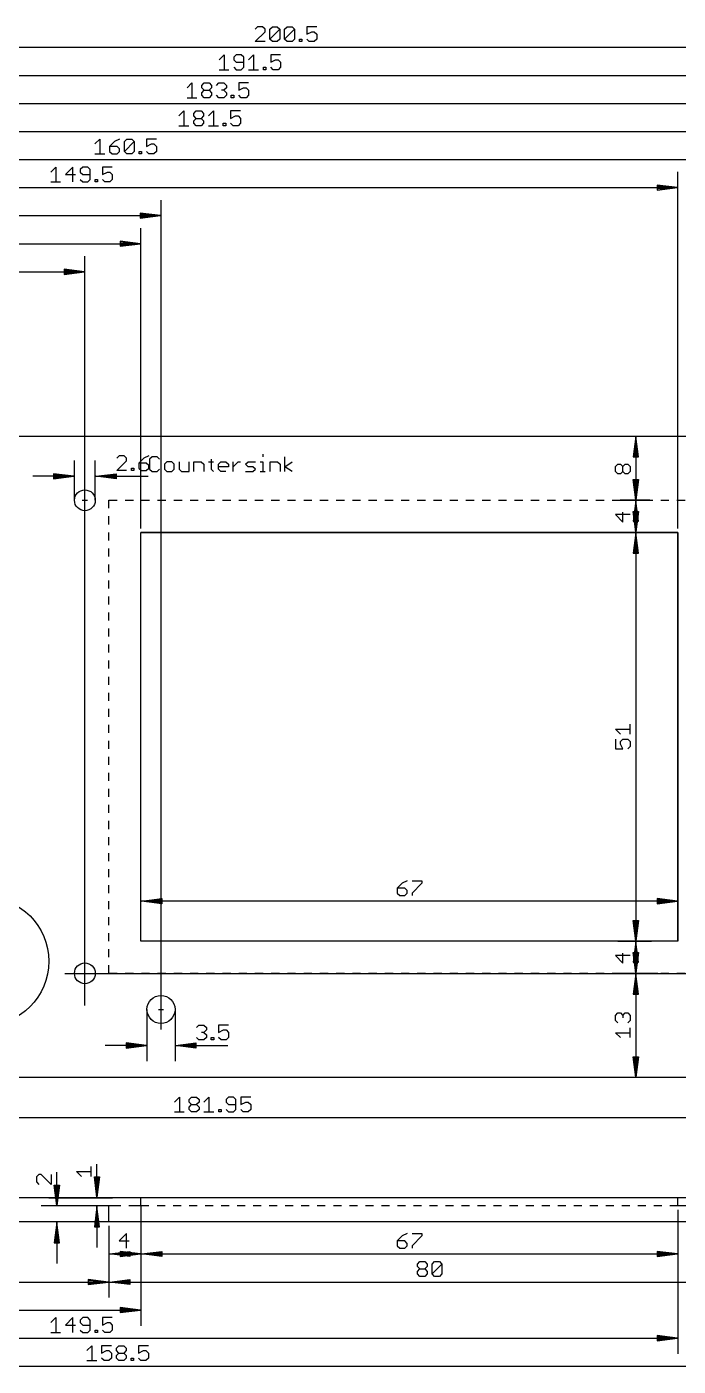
# Model space of a CAD drawing. Extents: x -14 to 262, y -13 to 280.
# Drawn here: x 78.2 to 159.5, y -11 to 156.1 of the extents above; entities that cross this region are included whole.
import ezdxf

# ---------------------------------------------------------------- set-up
doc = ezdxf.new("R2010")
doc.units = 0
for name, color, linetype in [('119', 22, 'CONTINUOUS'), ('20', 7, 'CONTINUOUS'), ('46', 140, 'CONTINUOUS'), ('47', 2, 'CONTINUOUS')]:
    doc.layers.add(name, color=color, linetype=linetype)

msp = doc.modelspace()

# ---------------------------------------------------------------- linework, layer by layer
at = {"layer": '119'}
for centre in [(85.5, 97), (85.5, 38)]:
    msp.add_circle(centre, 1.3, dxfattribs=at)
at = {"layer": '20'}
for p, q in [((10, 105), (240, 105)), ((88.5, 97), (89.525, 97)), ((88.5, 96), (88.5, 97)), ((90.525, 97), (91.55, 97)), ((92.55, 97), (93.575, 97)), ((94.575, 97), (95.6, 97)), ((96.6, 97), (97.625, 97)), ((98.625, 97), (99.65, 97)), ((100.65, 97), (101.675, 97)), ((102.675, 97), (103.7, 97)), ((104.7, 97), (105.725, 97)), ((106.725, 97), (107.75, 97)), ((108.75, 97), (109.775, 97)), ((110.775, 97), (111.8, 97)), ((112.8, 97), (113.825, 97)), ((114.825, 97), (115.85, 97)), ((116.85, 97), (117.875, 97)), ((118.875, 97), (119.9, 97)), ((120.9, 97), (121.925, 97)), ((122.925, 97), (123.95, 97)), ((124.95, 97), (125.975, 97)), ((126.975, 97), (128, 97)), ((129, 97), (130.025, 97)), ((131.025, 97), (132.05, 97)), ((133.05, 97), (134.075, 97)), ((135.075, 97), (136.1, 97)), ((137.1, 97), (138.125, 97)), ((139.125, 97), (140.15, 97)), ((141.15, 97), (142.175, 97)), ((143.175, 97), (144.2, 97)), ((145.2, 97), (146.225, 97)), ((147.225, 97), (148.25, 97)), ((149.25, 97), (150.275, 97)), ((151.275, 97), (152.3, 97)), ((153.3, 97), (154.325, 97)), ((155.325, 97), (156.35, 97)), ((157.35, 97), (158.375, 97)), ((159.375, 97), (160.4, 97)), ((88.5, 94), (88.5, 95)), ((88.5, 92), (88.5, 93)), ((92.5, 42), (92.5, 93)), ((92.5, 93), (159.5, 93)), ((159.5, 93), (159.5, 42)), ((88.5, 90), (88.5, 91)), ((88.5, 88), (88.5, 89)), ((88.5, 86), (88.5, 87)), ((88.5, 84), (88.5, 85)), ((88.5, 82), (88.5, 83)), ((88.5, 80), (88.5, 81)), ((88.5, 78), (88.5, 79)), ((88.5, 76), (88.5, 77)), ((88.5, 74), (88.5, 75)), ((88.5, 72), (88.5, 73)), ((88.5, 70), (88.5, 71)), ((88.5, 68), (88.5, 69)), ((88.5, 66), (88.5, 67)), ((88.5, 64), (88.5, 65)), ((88.5, 62), (88.5, 63)), ((88.5, 60), (88.5, 61)), ((88.5, 58), (88.5, 59)), ((88.5, 56), (88.5, 57)), ((88.5, 54), (88.5, 55)), ((88.5, 52), (88.5, 53)), ((88.5, 50), (88.5, 51)), ((88.5, 48), (88.5, 49)), ((88.5, 46), (88.5, 47)), ((88.5, 44), (88.5, 45)), ((88.5, 42), (88.5, 43)), ((159.5, 42), (92.5, 42)), ((88.5, 40), (88.5, 41)), ((88.5, 38), (88.5, 39)), ((89.525, 38), (88.5, 38)), ((91.55, 38), (90.525, 38)), ((93.575, 38), (92.55, 38)), ((95.6, 38), (94.575, 38)), ((97.625, 38), (96.6, 38)), ((99.65, 38), (98.625, 38)), ((101.675, 38), (100.65, 38)), ((103.7, 38), (102.675, 38)), ((105.725, 38), (104.7, 38)), ((107.75, 38), (106.725, 38)), ((109.775, 38), (108.75, 38)), ((111.8, 38), (110.775, 38)), ((113.825, 38), (112.8, 38)), ((115.85, 38), (114.825, 38)), ((117.875, 38), (116.85, 38)), ((119.9, 38), (118.875, 38)), ((121.925, 38), (120.9, 38)), ((123.95, 38), (122.925, 38)), ((125.975, 38), (124.95, 38)), ((128, 38), (126.975, 38)), ((130.025, 38), (129, 38)), ((132.05, 38), (131.025, 38)), ((134.075, 38), (133.05, 38)), ((136.1, 38), (135.075, 38)), ((138.125, 38), (137.1, 38)), ((140.15, 38), (139.125, 38)), ((142.175, 38), (141.15, 38)), ((144.2, 38), (143.175, 38)), ((146.225, 38), (145.2, 38)), ((148.25, 38), (147.225, 38)), ((150.275, 38), (149.25, 38)), ((152.3, 38), (151.275, 38)), ((154.325, 38), (153.3, 38)), ((156.35, 38), (155.325, 38)), ((158.375, 38), (157.35, 38)), ((160.4, 38), (159.375, 38)), ((240, 25), (10, 25)), ((92.5, 10), (42.9, 10)), ((90, 9), (88.5, 9)), ((88.5, 7), (88.5, 9)), ((92.5, 9), (91, 9)), ((159.5, 10), (92.5, 10)), ((92.5, 9), (92.5, 10)), ((93.5, 9), (92.5, 9)), ((95.5, 9), (94.5, 9)), ((97.5, 9), (96.5, 9)), ((99.5, 9), (98.5, 9)), ((101.5, 9), (100.5, 9)), ((103.5, 9), (102.5, 9)), ((105.5, 9), (104.5, 9)), ((107.5, 9), (106.5, 9)), ((109.5, 9), (108.5, 9)), ((111.5, 9), (110.5, 9)), ((113.5, 9), (112.5, 9)), ((115.5, 9), (114.5, 9)), ((117.5, 9), (116.5, 9)), ((119.5, 9), (118.5, 9)), ((121.5, 9), (120.5, 9)), ((123.5, 9), (122.5, 9)), ((125.5, 9), (124.5, 9)), ((127.5, 9), (126.5, 9)), ((129.5, 9), (128.5, 9)), ((131.5, 9), (130.5, 9)), ((133.5, 9), (132.5, 9)), ((135.5, 9), (134.5, 9)), ((137.5, 9), (136.5, 9)), ((139.5, 9), (138.5, 9)), ((141.5, 9), (140.5, 9)), ((143.5, 9), (142.5, 9)), ((145.5, 9), (144.5, 9)), ((147.5, 9), (146.5, 9)), ((149.5, 9), (148.5, 9)), ((151.5, 9), (150.5, 9)), ((153.5, 9), (152.5, 9)), ((155.5, 9), (154.5, 9)), ((157.5, 9), (156.5, 9)), ((159.5, 9), (158.5, 9)), ((240, 10), (159.5, 10)), ((159.5, 9), (159.5, 10)), ((160.5, 9), (159.5, 9)), ((88.5, 7), (38.9, 7)), ((168.5, 7), (88.5, 7))]:
    msp.add_line(p, q, dxfattribs=at)
msp.add_circle((95, 33.5), 1.75, dxfattribs=at)
at = {"layer": '46'}
for p, q in [((92.5, 42), (92.5, 93)), ((159.5, 93), (92.5, 93)), ((159.5, 42), (159.5, 93)), ((159.5, 42), (92.5, 42))]:
    msp.add_line(p, q, dxfattribs=at)
msp.add_circle((73, 39.5), 8, dxfattribs=at)
at = {"layer": '47'}
for p, q in [((107.0507, 156.0554), (106.7425, 155.7472)), ((106.7425, 154.2062), (107.9752, 155.439)), ((107.6671, 156.0554), (107.0507, 156.0554)), ((107.9752, 155.7472), (107.6671, 156.0554)), ((107.9752, 155.439), (107.9752, 155.7472)), ((108.584, 155.7472), (108.8922, 156.0554)), ((108.584, 154.5144), (108.584, 155.7472)), ((108.584, 154.5144), (109.8168, 155.7472)), ((108.8922, 156.0554), (109.5086, 156.0554)), ((109.5086, 156.0554), (109.8168, 155.7472)), ((109.8168, 155.7472), (109.8168, 154.5144)), ((110.4256, 155.7472), (110.7338, 156.0554)), ((110.4256, 154.5144), (110.4256, 155.7472)), ((110.4256, 154.5144), (111.6584, 155.7472)), ((110.7338, 156.0554), (111.3502, 156.0554)), ((111.3502, 156.0554), (111.6584, 155.7472)), ((111.6584, 155.7472), (111.6584, 154.5144)), ((114.4207, 156.0554), (113.188, 156.0554)), ((113.188, 156.0554), (113.188, 155.1308)), ((113.188, 155.1308), (113.8044, 155.439)), ((113.8044, 155.439), (114.1125, 155.439)), ((114.1125, 155.439), (114.4207, 155.1308)), ((107.9752, 154.2062), (106.7425, 154.2062)), ((108.8922, 154.2062), (108.584, 154.5144)), ((109.5086, 154.2062), (108.8922, 154.2062)), ((109.8168, 154.5144), (109.5086, 154.2062)), ((110.7338, 154.2062), (110.4256, 154.5144)), ((111.3502, 154.2062), (110.7338, 154.2062)), ((111.6584, 154.5144), (111.3502, 154.2062)), ((112.2672, 154.2062), (112.2672, 154.5144)), ((112.2672, 154.5144), (112.5754, 154.5144)), ((112.5754, 154.2062), (112.2672, 154.2062)), ((112.5754, 154.5144), (112.5754, 154.2062)), ((113.4962, 154.2062), (113.188, 154.5144)), ((114.1125, 154.2062), (113.4962, 154.2062)), ((114.4207, 154.5144), (114.1125, 154.2062)), ((114.4207, 155.1308), (114.4207, 154.5144)), ((10.065, 153.5), (210.435, 153.5)), ((102.2425, 151.939), (102.8589, 152.5554)), ((102.8589, 152.5554), (102.8589, 150.7062)), ((104.3922, 152.5554), (104.084, 152.2472)), ((104.084, 152.2472), (104.084, 151.939)), ((105.0086, 152.5554), (104.3922, 152.5554)), ((105.3168, 152.2472), (105.0086, 152.5554)), ((105.3168, 151.0144), (105.3168, 152.2472)), ((105.9256, 151.939), (106.542, 152.5554)), ((106.542, 152.5554), (106.542, 150.7062)), ((109.9207, 152.5554), (108.688, 152.5554)), ((108.688, 152.5554), (108.688, 151.6308)), ((102.2425, 150.7062), (103.4752, 150.7062)), ((104.084, 151.939), (104.3922, 151.6308)), ((104.084, 151.0144), (104.3922, 150.7062)), ((104.3922, 151.6308), (105.3168, 151.6308)), ((104.3922, 150.7062), (105.0086, 150.7062)), ((105.0086, 150.7062), (105.3168, 151.0144)), ((105.9256, 150.7062), (107.1584, 150.7062)), ((107.7672, 150.7062), (107.7672, 151.0144)), ((107.7672, 151.0144), (108.0754, 151.0144)), ((108.0754, 150.7062), (107.7672, 150.7062)), ((108.0754, 151.0144), (108.0754, 150.7062)), ((108.688, 151.6308), (109.3044, 151.939)), ((108.9962, 150.7062), (108.688, 151.0144)), ((109.6125, 150.7062), (108.9962, 150.7062)), ((109.3044, 151.939), (109.6125, 151.939)), ((109.6125, 151.939), (109.9207, 151.6308)), ((109.9207, 151.0144), (109.6125, 150.7062)), ((109.9207, 151.6308), (109.9207, 151.0144)), ((10.065, 150), (201.435, 150)), ((98.2425, 148.439), (98.8589, 149.0554)), ((98.8589, 149.0554), (98.8589, 147.2062)), ((100.084, 148.7472), (100.3922, 149.0554)), ((100.084, 148.439), (100.084, 148.7472)), ((100.3922, 149.0554), (101.0086, 149.0554)), ((101.0086, 149.0554), (101.3168, 148.7472)), ((101.3168, 148.7472), (101.3168, 148.439)), ((101.9256, 148.7472), (102.2338, 149.0554)), ((102.2338, 149.0554), (102.8502, 149.0554)), ((102.8502, 149.0554), (103.1584, 148.7472)), ((103.1584, 148.7472), (103.1584, 148.439)), ((105.9207, 149.0554), (104.688, 149.0554)), ((104.688, 149.0554), (104.688, 148.1308)), ((98.2425, 147.2062), (99.4752, 147.2062)), ((100.3922, 148.1308), (100.084, 148.439)), ((100.084, 147.8226), (100.3922, 148.1308)), ((100.084, 147.5144), (100.084, 147.8226)), ((100.3922, 147.2062), (100.084, 147.5144)), ((100.3922, 148.1308), (101.0086, 148.1308)), ((101.0086, 147.2062), (100.3922, 147.2062)), ((101.3168, 148.439), (101.0086, 148.1308)), ((101.0086, 148.1308), (101.3168, 147.8226)), ((101.3168, 147.5144), (101.0086, 147.2062)), ((101.3168, 147.8226), (101.3168, 147.5144)), ((102.2338, 147.2062), (101.9256, 147.5144)), ((102.8502, 147.2062), (102.2338, 147.2062)), ((102.8502, 148.1308), (102.542, 148.1308)), ((103.1584, 148.439), (102.8502, 148.1308)), ((102.8502, 148.1308), (103.1584, 147.8226)), ((103.1584, 147.5144), (102.8502, 147.2062)), ((103.1584, 147.8226), (103.1584, 147.5144)), ((103.7672, 147.2062), (103.7672, 147.5144)), ((103.7672, 147.5144), (104.0754, 147.5144)), ((104.0754, 147.2062), (103.7672, 147.2062)), ((104.0754, 147.5144), (104.0754, 147.2062)), ((104.688, 148.1308), (105.3044, 148.439)), ((104.9962, 147.2062), (104.688, 147.5144)), ((105.6125, 147.2062), (104.9962, 147.2062)), ((105.3044, 148.439), (105.6125, 148.439)), ((105.6125, 148.439), (105.9207, 148.1308)), ((105.9207, 147.5144), (105.6125, 147.2062)), ((105.9207, 148.1308), (105.9207, 147.5144)), ((10.065, 146.5), (193.435, 146.5)), ((97.2425, 144.939), (97.8589, 145.5554)), ((97.8589, 145.5554), (97.8589, 143.7062)), ((99.084, 145.2472), (99.3922, 145.5554)), ((99.3922, 145.5554), (100.0086, 145.5554)), ((100.0086, 145.5554), (100.3168, 145.2472)), ((100.9256, 144.939), (101.542, 145.5554)), ((101.542, 145.5554), (101.542, 143.7062)), ((104.9207, 145.5554), (103.688, 145.5554)), ((103.688, 145.5554), (103.688, 144.6308)), ((97.2425, 143.7062), (98.4752, 143.7062)), ((99.084, 144.939), (99.084, 145.2472)), ((99.3922, 144.6308), (99.084, 144.939)), ((99.084, 144.3226), (99.3922, 144.6308)), ((99.084, 144.0144), (99.084, 144.3226)), ((99.3922, 143.7062), (99.084, 144.0144)), ((99.3922, 144.6308), (100.0086, 144.6308)), ((100.0086, 143.7062), (99.3922, 143.7062)), ((100.3168, 144.939), (100.0086, 144.6308)), ((100.0086, 144.6308), (100.3168, 144.3226)), ((100.3168, 144.0144), (100.0086, 143.7062)), ((100.3168, 145.2472), (100.3168, 144.939)), ((100.3168, 144.3226), (100.3168, 144.0144)), ((100.9256, 143.7062), (102.1584, 143.7062)), ((102.7672, 143.7062), (102.7672, 144.0144)), ((102.7672, 144.0144), (103.0754, 144.0144)), ((103.0754, 143.7062), (102.7672, 143.7062)), ((103.0754, 144.0144), (103.0754, 143.7062)), ((103.688, 144.6308), (104.3044, 144.939)), ((103.9962, 143.7062), (103.688, 144.0144)), ((104.6125, 143.7062), (103.9962, 143.7062)), ((104.3044, 144.939), (104.6125, 144.939)), ((104.6125, 144.939), (104.9207, 144.6308)), ((104.9207, 144.0144), (104.6125, 143.7062)), ((104.9207, 144.6308), (104.9207, 144.0144)), ((10.065, 143), (191.435, 143)), ((86.7425, 141.439), (87.3589, 142.0554)), ((87.3589, 142.0554), (87.3589, 140.2062)), ((89.8168, 142.0554), (89.2004, 141.7472)), ((90.4256, 141.7472), (90.7338, 142.0554)), ((90.7338, 142.0554), (91.3502, 142.0554)), ((91.3502, 142.0554), (91.6584, 141.7472)), ((94.4207, 142.0554), (93.188, 142.0554)), ((93.188, 142.0554), (93.188, 141.1308)), ((89.2004, 141.7472), (88.584, 141.1308)), ((88.584, 141.1308), (88.584, 140.5144)), ((89.5086, 141.1308), (88.584, 141.1308)), ((88.584, 140.5144), (88.8922, 140.2062)), ((89.8168, 140.8226), (89.5086, 141.1308)), ((89.5086, 140.2062), (89.8168, 140.5144)), ((89.8168, 140.5144), (89.8168, 140.8226)), ((90.4256, 140.5144), (90.4256, 141.7472)), ((90.4256, 140.5144), (91.6584, 141.7472)), ((90.7338, 140.2062), (90.4256, 140.5144)), ((91.6584, 140.5144), (91.3502, 140.2062)), ((91.6584, 141.7472), (91.6584, 140.5144)), ((92.2672, 140.2062), (92.2672, 140.5144)), ((92.2672, 140.5144), (92.5754, 140.5144)), ((92.5754, 140.5144), (92.5754, 140.2062)), ((93.188, 141.1308), (93.8044, 141.439)), ((93.4962, 140.2062), (93.188, 140.5144)), ((93.8044, 141.439), (94.1125, 141.439)), ((94.1125, 141.439), (94.4207, 141.1308)), ((94.4207, 140.5144), (94.1125, 140.2062)), ((94.4207, 141.1308), (94.4207, 140.5144)), ((10.065, 139.5), (170.435, 139.5)), ((86.7425, 140.2062), (87.9752, 140.2062)), ((88.8922, 140.2062), (89.5086, 140.2062)), ((91.3502, 140.2062), (90.7338, 140.2062)), ((92.5754, 140.2062), (92.2672, 140.2062)), ((94.1125, 140.2062), (93.4962, 140.2062)), ((81.2425, 137.939), (81.8589, 138.5554)), ((81.8589, 138.5554), (81.8589, 136.7062)), ((84.0086, 138.5554), (83.084, 137.6308)), ((83.084, 137.6308), (84.3168, 137.6308)), ((84.0086, 136.7062), (84.0086, 138.5554)), ((85.2338, 138.5554), (84.9256, 138.2472)), ((84.9256, 138.2472), (84.9256, 137.939)), ((84.9256, 137.939), (85.2338, 137.6308)), ((84.9256, 137.0144), (85.2338, 136.7062)), ((85.8502, 138.5554), (85.2338, 138.5554)), ((85.2338, 137.6308), (86.1584, 137.6308)), ((86.1584, 138.2472), (85.8502, 138.5554)), ((85.8502, 136.7062), (86.1584, 137.0144)), ((86.1584, 137.0144), (86.1584, 138.2472)), ((86.7672, 136.7062), (86.7672, 137.0144)), ((86.7672, 137.0144), (87.0754, 137.0144)), ((87.0754, 137.0144), (87.0754, 136.7062)), ((88.9207, 138.5554), (87.688, 138.5554)), ((87.688, 138.5554), (87.688, 137.6308)), ((87.688, 137.6308), (88.3044, 137.939)), ((87.9962, 136.7062), (87.688, 137.0144)), ((88.3044, 137.939), (88.6125, 137.939)), ((88.6125, 137.939), (88.9207, 137.6308)), ((88.9207, 137.0144), (88.6125, 136.7062)), ((88.9207, 137.6308), (88.9207, 137.0144)), ((159.5, 93.5), (159.5, 137.95)), ((10.065, 136), (159.435, 136)), ((81.2425, 136.7062), (82.4752, 136.7062)), ((85.2338, 136.7062), (85.8502, 136.7062)), ((87.0754, 136.7062), (86.7672, 136.7062)), ((88.6125, 136.7062), (87.9962, 136.7062)), ((159.435, 136), (156.9, 136.3192)), ((156.9, 136.3192), (156.9, 135.6808)), ((159.435, 136), (156.9, 136.26)), ((159.435, 136), (156.9, 136.13)), ((156.9, 135.6808), (159.435, 136)), ((156.9, 135.87), (159.435, 136)), ((156.9, 135.74), (159.435, 136)), ((95, 31), (95, 134.45)), ((10.065, 132.5), (94.935, 132.5)), ((94.935, 132.5), (92.4, 132.8192)), ((92.4, 132.8192), (92.4, 132.1808)), ((94.935, 132.5), (92.4, 132.76)), ((94.935, 132.5), (92.4, 132.63)), ((92.4, 132.1808), (94.935, 132.5)), ((92.4, 132.37), (94.935, 132.5)), ((92.4, 132.24), (94.935, 132.5)), ((92.5, 93.5), (92.5, 130.95)), ((10.065, 129), (92.435, 129)), ((92.435, 129), (89.9, 129.3192)), ((89.9, 129.3192), (89.9, 128.6808)), ((92.435, 129), (89.9, 129.26)), ((92.435, 129), (89.9, 129.13)), ((89.9, 128.6808), (92.435, 129)), ((89.9, 128.87), (92.435, 129)), ((89.9, 128.74), (92.435, 129)), ((85.5, 34), (85.5, 127.45)), ((10.065, 125.5), (85.435, 125.5)), ((85.435, 125.5), (82.9, 125.8192)), ((82.9, 125.8192), (82.9, 125.1808)), ((85.435, 125.5), (82.9, 125.76)), ((85.435, 125.5), (82.9, 125.63)), ((82.9, 125.1808), (85.435, 125.5)), ((82.9, 125.37), (85.435, 125.5)), ((82.9, 125.24), (85.435, 125.5)), ((152, 105), (156.2, 105)), ((154.25, 104.935), (153.9308, 102.4)), ((154.25, 104.935), (153.99, 102.4)), ((154.25, 104.935), (154.12, 102.4)), ((154.25, 104.935), (154.25, 97.065)), ((154.5692, 102.4), (154.25, 104.935)), ((154.38, 102.4), (154.25, 104.935)), ((154.51, 102.4), (154.25, 104.935)), ((84.2, 97), (84.2, 101.95)), ((86.8, 97), (86.8, 101.95)), ((89.7844, 102.5554), (89.4762, 102.2472)), ((89.4762, 100.7062), (90.709, 101.939)), ((90.4008, 102.5554), (89.7844, 102.5554)), ((90.709, 102.2472), (90.4008, 102.5554)), ((90.709, 101.939), (90.709, 102.2472)), ((92.8549, 102.2472), (92.2386, 101.6308)), ((93.4713, 102.5554), (92.8549, 102.2472)), ((93.8844, 102.4254), (93.5762, 102.1172)), ((93.5762, 102.1172), (93.5762, 100.8844)), ((94.5008, 102.4254), (93.8844, 102.4254)), ((94.809, 102.1172), (94.5008, 102.4254)), ((101.2507, 102.1172), (101.2507, 100.8844)), ((107.6962, 102.7336), (107.6962, 102.4254)), ((110.4573, 100.5762), (110.4573, 102.4254)), ((153.9308, 102.4), (154.5692, 102.4)), ((84.135, 100), (81.6, 100.3192)), ((81.6, 100.3192), (81.6, 99.6808)), ((84.135, 100), (81.6, 100.26)), ((86.865, 100), (89.4, 100.3192)), ((86.865, 100), (89.4, 100.26)), ((89.4, 100.3192), (89.4, 99.6808)), ((90.709, 100.7062), (89.4762, 100.7062)), ((91.3178, 100.7062), (91.3178, 101.0144)), ((91.3178, 101.0144), (91.626, 101.0144)), ((91.626, 100.7062), (91.3178, 100.7062)), ((91.626, 101.0144), (91.626, 100.7062)), ((92.2386, 101.6308), (92.2386, 101.0144)), ((93.1631, 101.6308), (92.2386, 101.6308)), ((92.2386, 101.0144), (92.5468, 100.7062)), ((92.5468, 100.7062), (93.1631, 100.7062)), ((93.4713, 101.3226), (93.1631, 101.6308)), ((93.1631, 100.7062), (93.4713, 101.0144)), ((93.4713, 101.0144), (93.4713, 101.3226)), ((93.5762, 100.8844), (93.8844, 100.5762)), ((93.8844, 100.5762), (94.5008, 100.5762)), ((94.5008, 100.5762), (94.809, 100.8844)), ((95.726, 101.809), (95.4178, 101.5008)), ((95.4178, 101.5008), (95.4178, 100.8844)), ((95.4178, 100.8844), (95.726, 100.5762)), ((96.3424, 101.809), (95.726, 101.809)), ((95.726, 100.5762), (96.3424, 100.5762)), ((96.6506, 101.5008), (96.3424, 101.809)), ((96.3424, 100.5762), (96.6506, 100.8844)), ((96.6506, 100.8844), (96.6506, 101.5008)), ((97.2593, 101.809), (97.2593, 100.8844)), ((97.2593, 100.8844), (97.5675, 100.5762)), ((97.5675, 100.5762), (98.4921, 100.5762)), ((98.4921, 100.5762), (98.4921, 101.809)), ((99.1009, 100.5762), (99.1009, 101.809)), ((99.1009, 101.809), (100.0255, 101.809)), ((100.0255, 101.809), (100.3337, 101.5008)), ((100.3337, 101.5008), (100.3337, 100.5762)), ((100.9425, 101.809), (101.5589, 101.809)), ((101.2507, 100.8844), (101.5589, 100.5762)), ((102.1702, 101.5008), (102.4784, 101.809)), ((102.1702, 100.8844), (102.1702, 101.5008)), ((103.403, 101.1926), (102.1702, 101.1926)), ((102.4784, 100.5762), (102.1702, 100.8844)), ((102.4784, 101.809), (103.0948, 101.809)), ((103.0948, 100.5762), (102.4784, 100.5762)), ((103.0948, 101.809), (103.403, 101.5008)), ((103.403, 101.5008), (103.403, 101.1926)), ((104.0118, 100.5762), (104.0118, 101.809)), ((104.0118, 101.1926), (104.6282, 101.809)), ((104.6282, 101.809), (104.9364, 101.809)), ((105.5464, 101.5008), (105.8546, 101.809)), ((105.8546, 101.1926), (105.5464, 101.5008)), ((105.5464, 100.5762), (106.471, 100.5762)), ((105.8546, 101.809), (106.7792, 101.809)), ((106.471, 101.1926), (105.8546, 101.1926)), ((106.7792, 100.8844), (106.471, 101.1926)), ((106.471, 100.5762), (106.7792, 100.8844)), ((107.388, 101.809), (107.6962, 101.809)), ((107.388, 100.5762), (108.0044, 100.5762)), ((107.6962, 101.809), (107.6962, 100.5762)), ((108.6157, 100.5762), (108.6157, 101.809)), ((108.6157, 101.809), (109.5403, 101.809)), ((109.5403, 101.809), (109.8485, 101.5008)), ((109.8485, 101.5008), (109.8485, 100.5762)), ((110.4573, 101.1926), (111.3819, 101.809)), ((111.3819, 100.5762), (110.4573, 101.1926)), ((151.6946, 101.2064), (152.0028, 101.5146)), ((151.6946, 100.59), (151.6946, 101.2064)), ((152.0028, 100.2818), (151.6946, 100.59)), ((152.0028, 101.5146), (152.311, 101.5146)), ((152.311, 100.2818), (152.0028, 100.2818)), ((152.311, 101.5146), (152.6192, 101.2064)), ((152.6192, 100.59), (152.311, 100.2818)), ((152.6192, 101.2064), (152.9274, 101.5146)), ((152.6192, 100.59), (152.6192, 101.2064)), ((152.9274, 100.2818), (152.6192, 100.59)), ((152.9274, 101.5146), (153.2356, 101.5146)), ((153.2356, 100.2818), (152.9274, 100.2818)), ((153.2356, 101.5146), (153.5438, 101.2064)), ((153.5438, 100.59), (153.2356, 100.2818)), ((153.5438, 101.2064), (153.5438, 100.59)), ((84.135, 100), (79, 100)), ((84.135, 100), (81.6, 100.13)), ((81.6, 99.6808), (84.135, 100)), ((81.6, 99.87), (84.135, 100)), ((81.6, 99.74), (84.135, 100)), ((86.865, 100), (89.4, 100.13)), ((86.865, 100), (93.3809, 100)), ((89.4, 99.6808), (86.865, 100)), ((89.4, 99.87), (86.865, 100)), ((89.4, 99.74), (86.865, 100)), ((154.25, 97.065), (153.9308, 99.6)), ((153.9308, 99.6), (154.5692, 99.6)), ((154.25, 97.065), (153.99, 99.6)), ((154.25, 97.065), (154.12, 99.6)), ((154.5692, 99.6), (154.25, 97.065)), ((154.38, 99.6), (154.25, 97.065)), ((154.51, 99.6), (154.25, 97.065)), ((85.1808, 97), (85.8192, 97)), ((85.5, 96.6808), (85.5, 97.3192)), ((152, 97), (156.2, 97)), ((156, 97), (152.3, 97)), ((154.25, 96.935), (153.9308, 94.4)), ((154.25, 96.935), (153.99, 94.4)), ((154.25, 96.935), (154.12, 94.4)), ((154.25, 96.935), (154.25, 93.065)), ((154.5692, 94.4), (154.25, 96.935)), ((154.38, 94.4), (154.25, 96.935)), ((154.51, 94.4), (154.25, 96.935)), ((152.6192, 94.2818), (152.6192, 95.5146)), ((154.25, 93.065), (153.9308, 95.6)), ((153.9308, 95.6), (154.5692, 95.6)), ((154.25, 93.065), (153.99, 95.6)), ((154.25, 93.065), (154.12, 95.6)), ((154.5692, 95.6), (154.25, 93.065)), ((154.38, 95.6), (154.25, 93.065)), ((154.51, 95.6), (154.25, 93.065)), ((153.5438, 95.2064), (151.6946, 95.2064)), ((151.6946, 95.2064), (152.6192, 94.2818)), ((153.9308, 94.4), (154.5692, 94.4)), ((157, 93), (152.3, 93)), ((156, 93), (152.3, 93)), ((154.25, 92.935), (153.9308, 90.4)), ((154.25, 92.935), (153.99, 90.4)), ((154.25, 92.935), (154.12, 90.4)), ((154.25, 92.935), (154.25, 42.065)), ((154.5692, 90.4), (154.25, 92.935)), ((154.38, 90.4), (154.25, 92.935)), ((154.51, 90.4), (154.25, 92.935)), ((153.9308, 90.4), (154.5692, 90.4)), ((153.5438, 67.8245), (153.5438, 69.0573)), ((152.311, 67.8245), (151.6946, 68.4409)), ((151.6946, 68.4409), (153.5438, 68.4409)), ((151.6946, 67.2157), (151.6946, 65.9829)), ((152.311, 66.9075), (152.6192, 67.2157)), ((152.311, 66.5993), (152.311, 66.9075)), ((152.6192, 67.2157), (153.2356, 67.2157)), ((153.2356, 67.2157), (153.5438, 66.9075)), ((153.5438, 66.9075), (153.5438, 66.2911)), ((151.6946, 65.9829), (152.6192, 65.9829)), ((152.6192, 65.9829), (152.311, 66.5993)), ((153.5438, 66.2911), (153.2356, 65.9829)), ((92.5, 45), (92.5, 48.95)), ((125.0993, 49.2472), (124.4829, 48.6308)), ((124.4829, 48.6308), (124.4829, 48.0144)), ((125.4075, 48.6308), (124.4829, 48.6308)), ((125.7157, 49.5554), (125.0993, 49.2472)), ((125.7157, 48.3226), (125.4075, 48.6308)), ((126.3245, 49.5554), (127.5573, 49.5554)), ((127.5573, 49.2472), (126.3245, 48.0144)), ((127.5573, 49.5554), (127.5573, 49.2472)), ((159.5, 43), (159.5, 48.95)), ((92.565, 47), (95.1, 47.3192)), ((92.565, 47), (95.1, 47.26)), ((92.565, 47), (95.1, 47.13)), ((159.435, 47), (92.565, 47)), ((95.1, 46.6808), (92.565, 47)), ((95.1, 46.87), (92.565, 47)), ((95.1, 46.74), (92.565, 47)), ((95.1, 47.3192), (95.1, 46.6808)), ((124.4829, 48.0144), (124.7911, 47.7062)), ((124.7911, 47.7062), (125.4075, 47.7062)), ((125.4075, 47.7062), (125.7157, 48.0144)), ((125.7157, 48.0144), (125.7157, 48.3226)), ((126.3245, 48.0144), (126.3245, 47.7062)), ((159.435, 47), (156.9, 47.3192)), ((156.9, 47.3192), (156.9, 46.6808)), ((159.435, 47), (156.9, 47.26)), ((159.435, 47), (156.9, 47.13)), ((156.9, 46.6808), (159.435, 47)), ((156.9, 46.87), (159.435, 47)), ((156.9, 46.74), (159.435, 47)), ((154.25, 42.065), (153.9308, 44.6)), ((153.9308, 44.6), (154.5692, 44.6)), ((154.25, 42.065), (153.99, 44.6)), ((154.25, 42.065), (154.12, 44.6)), ((154.5692, 44.6), (154.25, 42.065)), ((154.38, 44.6), (154.25, 42.065)), ((154.51, 44.6), (154.25, 42.065)), ((152, 42), (156.2, 42)), ((156, 42), (152.3, 42)), ((154.25, 41.935), (153.9308, 39.4)), ((154.25, 41.935), (153.99, 39.4)), ((154.25, 41.935), (154.12, 39.4)), ((154.25, 41.935), (154.25, 38.065)), ((154.5692, 39.4), (154.25, 41.935)), ((154.38, 39.4), (154.25, 41.935)), ((154.51, 39.4), (154.25, 41.935)), ((153.5438, 40.2064), (151.6946, 40.2064)), ((151.6946, 40.2064), (152.6192, 39.2818)), ((152.6192, 39.2818), (152.6192, 40.5146)), ((154.25, 38.065), (153.9308, 40.6)), ((153.9308, 40.6), (154.5692, 40.6)), ((154.25, 38.065), (153.99, 40.6)), ((154.25, 38.065), (154.12, 40.6)), ((154.5692, 40.6), (154.25, 38.065)), ((154.38, 40.6), (154.25, 38.065)), ((154.51, 40.6), (154.25, 38.065)), ((153.9308, 39.4), (154.5692, 39.4)), ((83, 38), (245.45, 38)), ((157, 38), (152.3, 38)), ((156, 38), (152.3, 38)), ((154.25, 37.935), (153.9308, 35.4)), ((154.25, 37.935), (153.99, 35.4)), ((154.25, 37.935), (154.12, 35.4)), ((154.25, 37.935), (154.25, 25.065)), ((154.5692, 35.4), (154.25, 37.935)), ((154.38, 35.4), (154.25, 37.935)), ((154.51, 35.4), (154.25, 37.935)), ((153.9308, 35.4), (154.5692, 35.4)), ((93.25, 33.5), (93.25, 27.05)), ((94.6808, 33.5), (95.3192, 33.5)), ((95, 33.1808), (95, 33.8192)), ((96.75, 33.5), (96.75, 27.05)), ((151.6946, 32.7491), (152.0028, 33.0573)), ((151.6946, 32.1327), (151.6946, 32.7491)), ((152.0028, 31.8245), (151.6946, 32.1327)), ((152.0028, 33.0573), (152.311, 33.0573)), ((152.311, 33.0573), (152.6192, 32.7491)), ((152.6192, 32.7491), (152.9274, 33.0573)), ((152.6192, 32.7491), (152.6192, 32.4409)), ((152.9274, 33.0573), (153.2356, 33.0573)), ((153.2356, 33.0573), (153.5438, 32.7491)), ((153.5438, 32.1327), (153.2356, 31.8245)), ((153.5438, 32.7491), (153.5438, 32.1327)), ((99.4262, 31.2472), (99.7344, 31.5554)), ((99.7344, 31.5554), (100.3508, 31.5554)), ((100.3508, 30.6308), (100.0426, 30.6308)), ((100.3508, 31.5554), (100.659, 31.2472)), ((100.659, 30.939), (100.3508, 30.6308)), ((100.3508, 30.6308), (100.659, 30.3226)), ((100.659, 31.2472), (100.659, 30.939)), ((100.659, 30.3226), (100.659, 30.0144)), ((103.4213, 31.5554), (102.1886, 31.5554)), ((102.1886, 31.5554), (102.1886, 30.6308)), ((102.1886, 30.6308), (102.8049, 30.939)), ((102.8049, 30.939), (103.1131, 30.939)), ((103.1131, 30.939), (103.4213, 30.6308)), ((103.4213, 30.6308), (103.4213, 30.0144)), ((152.311, 29.9829), (151.6946, 30.5993)), ((151.6946, 30.5993), (153.5438, 30.5993)), ((153.5438, 29.9829), (153.5438, 31.2157)), ((93.185, 29), (88.05, 29)), ((93.185, 29), (90.65, 29.3192)), ((90.65, 29.3192), (90.65, 28.6808)), ((93.185, 29), (90.65, 29.26)), ((93.185, 29), (90.65, 29.13)), ((90.65, 28.6808), (93.185, 29)), ((90.65, 28.87), (93.185, 29)), ((90.65, 28.74), (93.185, 29)), ((96.815, 29), (99.35, 29.3192)), ((96.815, 29), (99.35, 29.26)), ((96.815, 29), (99.35, 29.13)), ((96.815, 29), (103.3309, 29)), ((99.35, 28.6808), (96.815, 29)), ((99.35, 28.87), (96.815, 29)), ((99.35, 28.74), (96.815, 29)), ((99.35, 29.3192), (99.35, 28.6808)), ((99.7344, 29.7062), (99.4262, 30.0144)), ((100.3508, 29.7062), (99.7344, 29.7062)), ((100.659, 30.0144), (100.3508, 29.7062)), ((101.2678, 29.7062), (101.2678, 30.0144)), ((101.2678, 30.0144), (101.576, 30.0144)), ((101.576, 29.7062), (101.2678, 29.7062)), ((101.576, 30.0144), (101.576, 29.7062)), ((102.4968, 29.7062), (102.1886, 30.0144)), ((103.1131, 29.7062), (102.4968, 29.7062)), ((103.4213, 30.0144), (103.1131, 29.7062)), ((154.25, 25.065), (153.9308, 27.6)), ((153.9308, 27.6), (154.5692, 27.6)), ((154.25, 25.065), (153.99, 27.6)), ((154.25, 25.065), (154.12, 27.6)), ((154.5692, 27.6), (154.25, 25.065)), ((154.38, 27.6), (154.25, 25.065)), ((154.51, 27.6), (154.25, 25.065)), ((156.5, 25), (152.3, 25)), ((96.6686, 21.939), (97.285, 22.5554)), ((97.285, 22.5554), (97.285, 20.7062)), ((98.5102, 22.2472), (98.8184, 22.5554)), ((98.5102, 21.939), (98.5102, 22.2472)), ((98.8184, 21.6308), (98.5102, 21.939)), ((98.8184, 22.5554), (99.4348, 22.5554)), ((99.4348, 22.5554), (99.743, 22.2472)), ((99.743, 21.939), (99.4348, 21.6308)), ((99.743, 22.2472), (99.743, 21.939)), ((100.3517, 21.939), (100.9681, 22.5554)), ((100.9681, 22.5554), (100.9681, 20.7062)), ((103.4223, 22.5554), (103.1141, 22.2472)), ((103.1141, 22.2472), (103.1141, 21.939)), ((103.1141, 21.939), (103.4223, 21.6308)), ((104.0387, 22.5554), (103.4223, 22.5554)), ((104.3469, 22.2472), (104.0387, 22.5554)), ((104.3469, 21.0144), (104.3469, 22.2472)), ((106.1885, 22.5554), (104.9557, 22.5554)), ((104.9557, 22.5554), (104.9557, 21.6308)), ((104.9557, 21.6308), (105.5721, 21.939)), ((105.5721, 21.939), (105.8803, 21.939)), ((105.8803, 21.939), (106.1885, 21.6308)), ((96.6686, 20.7062), (97.9014, 20.7062)), ((98.5102, 21.3226), (98.8184, 21.6308)), ((98.5102, 21.0144), (98.5102, 21.3226)), ((98.8184, 20.7062), (98.5102, 21.0144)), ((98.8184, 21.6308), (99.4348, 21.6308)), ((99.4348, 20.7062), (98.8184, 20.7062)), ((99.4348, 21.6308), (99.743, 21.3226)), ((99.743, 21.0144), (99.4348, 20.7062)), ((99.743, 21.3226), (99.743, 21.0144)), ((100.3517, 20.7062), (101.5845, 20.7062)), ((102.1933, 20.7062), (102.1933, 21.0144)), ((102.1933, 21.0144), (102.5015, 21.0144)), ((102.5015, 20.7062), (102.1933, 20.7062)), ((102.5015, 21.0144), (102.5015, 20.7062)), ((103.1141, 21.0144), (103.4223, 20.7062)), ((103.4223, 21.6308), (104.3469, 21.6308)), ((103.4223, 20.7062), (104.0387, 20.7062)), ((104.0387, 20.7062), (104.3469, 21.0144)), ((105.2639, 20.7062), (104.9557, 21.0144)), ((105.8803, 20.7062), (105.2639, 20.7062)), ((106.1885, 21.0144), (105.8803, 20.7062)), ((106.1885, 21.6308), (106.1885, 21.0144)), ((10.065, 20), (191.885, 20)), ((86.2938, 12.6762), (86.2938, 13.909)), ((87, 10.065), (87, 14.1888)), ((79.7528, 12.909), (79.4446, 12.6008)), ((79.4446, 12.6008), (79.4446, 11.9844)), ((79.4446, 11.9844), (79.7528, 11.6762)), ((80.061, 12.909), (79.7528, 12.909)), ((81.2938, 11.6762), (80.061, 12.909)), ((81.2938, 12.909), (81.2938, 11.6762)), ((82, 9.065), (82, 13.1888)), ((85.061, 12.6762), (84.4446, 13.2926)), ((84.4446, 13.2926), (86.2938, 13.2926)), ((87, 10.065), (86.6808, 12.6)), ((86.6808, 12.6), (87.3192, 12.6)), ((87, 10.065), (86.74, 12.6)), ((87, 10.065), (86.87, 12.6)), ((87.3192, 12.6), (87, 10.065)), ((87.13, 12.6), (87, 10.065)), ((87.26, 12.6), (87, 10.065)), ((82, 9.065), (81.6808, 11.6)), ((81.6808, 11.6), (82.3192, 11.6)), ((82, 9.065), (81.74, 11.6)), ((82, 9.065), (81.87, 11.6)), ((82.3192, 11.6), (82, 9.065)), ((82.13, 11.6), (82, 9.065)), ((82.26, 11.6), (82, 9.065)), ((85, 9), (80.05, 9)), ((81, 10), (88.95, 10)), ((89.5, 9), (85.05, 9)), ((87, 8.935), (86.6808, 6.4)), ((87, 8.935), (86.74, 6.4)), ((87, 8.935), (86.87, 6.4)), ((87, 8.935), (87, 3.8)), ((87.3192, 6.4), (87, 8.935)), ((87.13, 6.4), (87, 8.935)), ((87.26, 6.4), (87, 8.935)), ((92.5, 9), (92.5, 1.05)), ((159.5, 8.5), (159.5, 1.05)), ((83.5, 7), (80.05, 7)), ((82, 6.935), (81.6808, 4.4)), ((82, 6.935), (81.74, 4.4)), ((82, 6.935), (81.87, 4.4)), ((82, 6.935), (82, 1.8)), ((82.3192, 4.4), (82, 6.935)), ((82.13, 4.4), (82, 6.935)), ((82.26, 4.4), (82, 6.935)), ((86.6808, 6.4), (87.3192, 6.4)), ((88.5, 6.5), (88.5, -2.45)), ((88.5, 5.5), (88.5, 1.05)), ((90.7064, 5.5554), (89.7818, 4.6308)), ((90.7064, 3.7062), (90.7064, 5.5554)), ((92.5, 6.5), (92.5, 1.05)), ((125.0993, 5.2472), (124.4829, 4.6308)), ((125.7157, 5.5554), (125.0993, 5.2472)), ((126.3245, 5.5554), (127.5573, 5.5554)), ((127.5573, 5.2472), (126.3245, 4.0144)), ((127.5573, 5.5554), (127.5573, 5.2472)), ((159.5, 6), (159.5, 1.05)), ((81.6808, 4.4), (82.3192, 4.4)), ((88.5, 5), (88.5, -2.45)), ((89.7818, 4.6308), (91.0146, 4.6308)), ((124.4829, 4.6308), (124.4829, 4.0144)), ((125.4075, 4.6308), (124.4829, 4.6308)), ((124.4829, 4.0144), (124.7911, 3.7062)), ((124.7911, 3.7062), (125.4075, 3.7062)), ((125.7157, 4.3226), (125.4075, 4.6308)), ((125.4075, 3.7062), (125.7157, 4.0144)), ((125.7157, 4.0144), (125.7157, 4.3226)), ((126.3245, 4.0144), (126.3245, 3.7062)), ((88.565, 3), (91.1, 3.3192)), ((88.565, 3), (91.1, 3.26)), ((88.565, 3), (91.1, 3.13)), ((88.565, 3), (92.435, 3)), ((91.1, 2.6808), (88.565, 3)), ((91.1, 2.87), (88.565, 3)), ((91.1, 2.74), (88.565, 3)), ((92.435, 3), (89.9, 3.3192)), ((89.9, 3.3192), (89.9, 2.6808)), ((92.435, 3), (89.9, 3.26)), ((92.435, 3), (89.9, 3.13)), ((89.9, 2.6808), (92.435, 3)), ((89.9, 2.87), (92.435, 3)), ((89.9, 2.74), (92.435, 3)), ((91.1, 3.3192), (91.1, 2.6808)), ((92.565, 3), (95.1, 3.3192)), ((92.565, 3), (95.1, 3.26)), ((92.565, 3), (95.1, 3.13)), ((92.565, 3), (159.435, 3)), ((95.1, 2.6808), (92.565, 3)), ((95.1, 2.87), (92.565, 3)), ((95.1, 2.74), (92.565, 3)), ((95.1, 3.3192), (95.1, 2.6808)), ((126.9829, 1.7472), (127.2911, 2.0554)), ((126.9829, 1.439), (126.9829, 1.7472)), ((127.2911, 2.0554), (127.9075, 2.0554)), ((127.9075, 2.0554), (128.2157, 1.7472)), ((128.2157, 1.7472), (128.2157, 1.439)), ((128.8245, 1.7472), (129.1327, 2.0554)), ((128.8245, 0.5144), (128.8245, 1.7472)), ((128.8245, 0.5144), (130.0573, 1.7472)), ((129.1327, 2.0554), (129.7491, 2.0554)), ((129.7491, 2.0554), (130.0573, 1.7472)), ((130.0573, 1.7472), (130.0573, 0.5144)), ((159.435, 3), (156.9, 3.3192)), ((156.9, 3.3192), (156.9, 2.6808)), ((159.435, 3), (156.9, 3.26)), ((159.435, 3), (156.9, 3.13)), ((156.9, 2.6808), (159.435, 3)), ((156.9, 2.87), (159.435, 3)), ((156.9, 2.74), (159.435, 3)), ((92.5, 1), (92.5, -5.95)), ((127.2911, 1.1308), (126.9829, 1.439)), ((126.9829, 0.8226), (127.2911, 1.1308)), ((126.9829, 0.5144), (126.9829, 0.8226)), ((127.2911, 0.2062), (126.9829, 0.5144)), ((127.2911, 1.1308), (127.9075, 1.1308)), ((127.9075, 0.2062), (127.2911, 0.2062)), ((128.2157, 1.439), (127.9075, 1.1308)), ((127.9075, 1.1308), (128.2157, 0.8226)), ((128.2157, 0.5144), (127.9075, 0.2062)), ((128.2157, 0.8226), (128.2157, 0.5144)), ((129.1327, 0.2062), (128.8245, 0.5144)), ((129.7491, 0.2062), (129.1327, 0.2062)), ((130.0573, 0.5144), (129.7491, 0.2062)), ((159.5, 1), (159.5, -9.45)), ((10.065, -0.5), (88.435, -0.5)), ((88.435, -0.5), (85.9, -0.1808)), ((85.9, -0.1808), (85.9, -0.8192)), ((88.435, -0.5), (85.9, -0.24)), ((88.435, -0.5), (85.9, -0.37)), ((85.9, -0.8192), (88.435, -0.5)), ((85.9, -0.63), (88.435, -0.5)), ((85.9, -0.76), (88.435, -0.5)), ((88.565, -0.5), (91.1, -0.1808)), ((88.565, -0.5), (91.1, -0.24)), ((88.565, -0.5), (91.1, -0.37)), ((88.565, -0.5), (168.435, -0.5)), ((91.1, -0.8192), (88.565, -0.5)), ((91.1, -0.63), (88.565, -0.5)), ((91.1, -0.76), (88.565, -0.5)), ((91.1, -0.1808), (91.1, -0.8192)), ((10.065, -4), (92.435, -4)), ((81.2425, -5.561), (81.8589, -4.9446)), ((81.8589, -4.9446), (81.8589, -6.7938)), ((84.0086, -4.9446), (83.084, -5.8692)), ((84.0086, -6.7938), (84.0086, -4.9446)), ((85.2338, -4.9446), (84.9256, -5.2528)), ((85.8502, -4.9446), (85.2338, -4.9446)), ((86.1584, -5.2528), (85.8502, -4.9446)), ((88.9207, -4.9446), (87.688, -4.9446)), ((87.688, -4.9446), (87.688, -5.8692)), ((92.435, -4), (89.9, -3.6808)), ((89.9, -3.6808), (89.9, -4.3192)), ((92.435, -4), (89.9, -3.74)), ((92.435, -4), (89.9, -3.87)), ((89.9, -4.3192), (92.435, -4)), ((89.9, -4.13), (92.435, -4)), ((89.9, -4.26), (92.435, -4)), ((83.084, -5.8692), (84.3168, -5.8692)), ((84.9256, -5.2528), (84.9256, -5.561)), ((84.9256, -5.561), (85.2338, -5.8692)), ((84.9256, -6.4856), (85.2338, -6.7938)), ((85.2338, -5.8692), (86.1584, -5.8692)), ((85.8502, -6.7938), (86.1584, -6.4856)), ((86.1584, -6.4856), (86.1584, -5.2528)), ((86.7672, -6.7938), (86.7672, -6.4856)), ((86.7672, -6.4856), (87.0754, -6.4856)), ((87.0754, -6.4856), (87.0754, -6.7938)), ((87.688, -5.8692), (88.3044, -5.561)), ((87.9962, -6.7938), (87.688, -6.4856)), ((88.3044, -5.561), (88.6125, -5.561)), ((88.6125, -5.561), (88.9207, -5.8692)), ((88.9207, -6.4856), (88.6125, -6.7938)), ((88.9207, -5.8692), (88.9207, -6.4856)), ((10.065, -7.5), (159.435, -7.5)), ((81.2425, -6.7938), (82.4752, -6.7938)), ((85.2338, -6.7938), (85.8502, -6.7938)), ((87.0754, -6.7938), (86.7672, -6.7938)), ((88.6125, -6.7938), (87.9962, -6.7938)), ((159.435, -7.5), (156.9, -7.1808)), ((156.9, -7.1808), (156.9, -7.8192)), ((159.435, -7.5), (156.9, -7.24)), ((159.435, -7.5), (156.9, -7.37)), ((156.9, -7.8192), (159.435, -7.5)), ((156.9, -7.63), (159.435, -7.5)), ((156.9, -7.76), (159.435, -7.5)), ((85.7425, -9.061), (86.3589, -8.4446)), ((86.3589, -8.4446), (86.3589, -10.2938)), ((88.8168, -8.4446), (87.584, -8.4446)), ((87.584, -8.4446), (87.584, -9.3692)), ((87.584, -9.3692), (88.2004, -9.061)), ((87.8922, -10.2938), (87.584, -9.9856)), ((88.2004, -9.061), (88.5086, -9.061)), ((88.5086, -9.061), (88.8168, -9.3692)), ((88.8168, -9.9856), (88.5086, -10.2938)), ((88.8168, -9.3692), (88.8168, -9.9856)), ((89.4256, -8.7528), (89.7338, -8.4446)), ((89.4256, -9.061), (89.4256, -8.7528)), ((89.7338, -9.3692), (89.4256, -9.061)), ((89.4256, -9.6774), (89.7338, -9.3692)), ((89.4256, -9.9856), (89.4256, -9.6774)), ((89.7338, -10.2938), (89.4256, -9.9856)), ((89.7338, -8.4446), (90.3502, -8.4446)), ((89.7338, -9.3692), (90.3502, -9.3692)), ((90.3502, -8.4446), (90.6584, -8.7528)), ((90.6584, -9.061), (90.3502, -9.3692)), ((90.3502, -9.3692), (90.6584, -9.6774)), ((90.6584, -9.9856), (90.3502, -10.2938)), ((90.6584, -8.7528), (90.6584, -9.061)), ((90.6584, -9.6774), (90.6584, -9.9856)), ((91.2672, -10.2938), (91.2672, -9.9856)), ((91.2672, -9.9856), (91.5754, -9.9856)), ((91.5754, -9.9856), (91.5754, -10.2938)), ((93.4207, -8.4446), (92.188, -8.4446)), ((92.188, -8.4446), (92.188, -9.3692)), ((92.188, -9.3692), (92.8044, -9.061)), ((92.4962, -10.2938), (92.188, -9.9856)), ((92.8044, -9.061), (93.1125, -9.061)), ((93.1125, -9.061), (93.4207, -9.3692)), ((93.4207, -9.9856), (93.1125, -10.2938)), ((93.4207, -9.3692), (93.4207, -9.9856)), ((10.065, -11), (168.435, -11)), ((85.7425, -10.2938), (86.9752, -10.2938)), ((88.5086, -10.2938), (87.8922, -10.2938)), ((90.3502, -10.2938), (89.7338, -10.2938)), ((91.5754, -10.2938), (91.2672, -10.2938)), ((93.1125, -10.2938), (92.4962, -10.2938))]:
    msp.add_line(p, q, dxfattribs=at)

doc.saveas('drawing.dxf')
